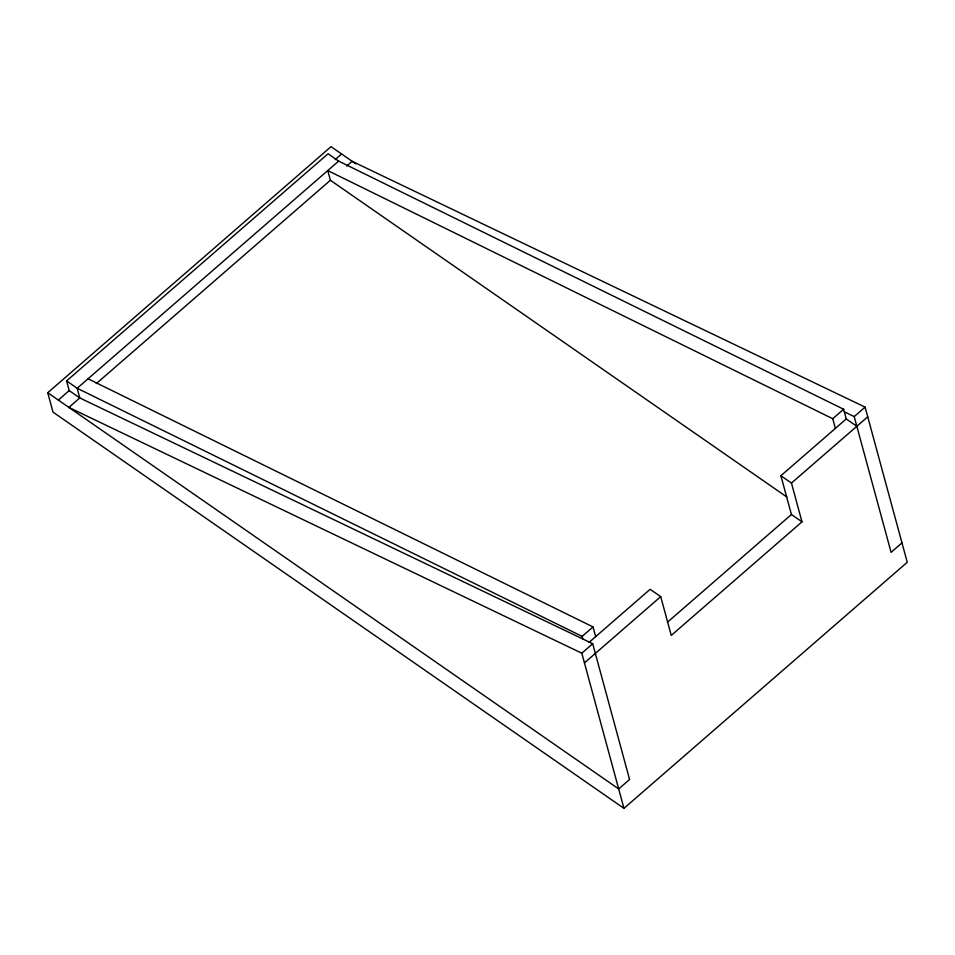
<?xml version="1.0" encoding="UTF-8"?>
<svg xmlns="http://www.w3.org/2000/svg" width="955" height="955" viewBox="0 0 955 955"><rect width="100%" height="100%" fill="white"/><g stroke="black" fill="none" stroke-linecap="round" stroke-linejoin="round"><path stroke-width="1.43" d="M346.737 166.063L352.18 161.335L865.099 407.117L907.25 562.268L623.961 808.348L53.014 412.13L47.75 392.732L331.039 146.652L355.857 163.878M47.75 392.732L618.697 788.949L629.584 779.483L592.709 643.73L79.79 397.949L69.214 390.607L66.587 380.914L328.078 153.755L338.655 161.097L843.623 409.241L846.261 418.935L856.838 426.276M58.327 400.073L69.214 390.607M335.074 159.676L341.615 153.994M338.655 161.097L77.152 388.255L79.79 397.949L68.891 407.415L581.81 653.196L623.961 808.348M96.312 383.6L330.394 180.256L327.756 170.563L832.736 418.708L835.362 428.401M582.837 639.002L582.132 636.388L593.031 626.934L88.051 378.789M832.736 418.708L843.623 409.241M589.128 642.309L650.14 589.307L660.717 596.636L671.258 635.421L801.997 521.848L791.456 483.063L780.892 475.721L846.261 418.935M581.81 653.196L592.709 643.73M901.986 542.87L891.087 552.336L854.2 416.583L865.099 407.117M584.448 662.889L660.717 596.636M791.456 483.063L867.737 416.81M667.39 622.266L791.432 514.518L780.892 475.721M844.339 411.856L854.2 416.583M582.132 636.388L77.152 388.255L66.587 380.914M330.394 180.256L786.848 497.018M791.432 514.518L801.997 521.848M593.031 626.934L595.657 636.627"/></g></svg>
